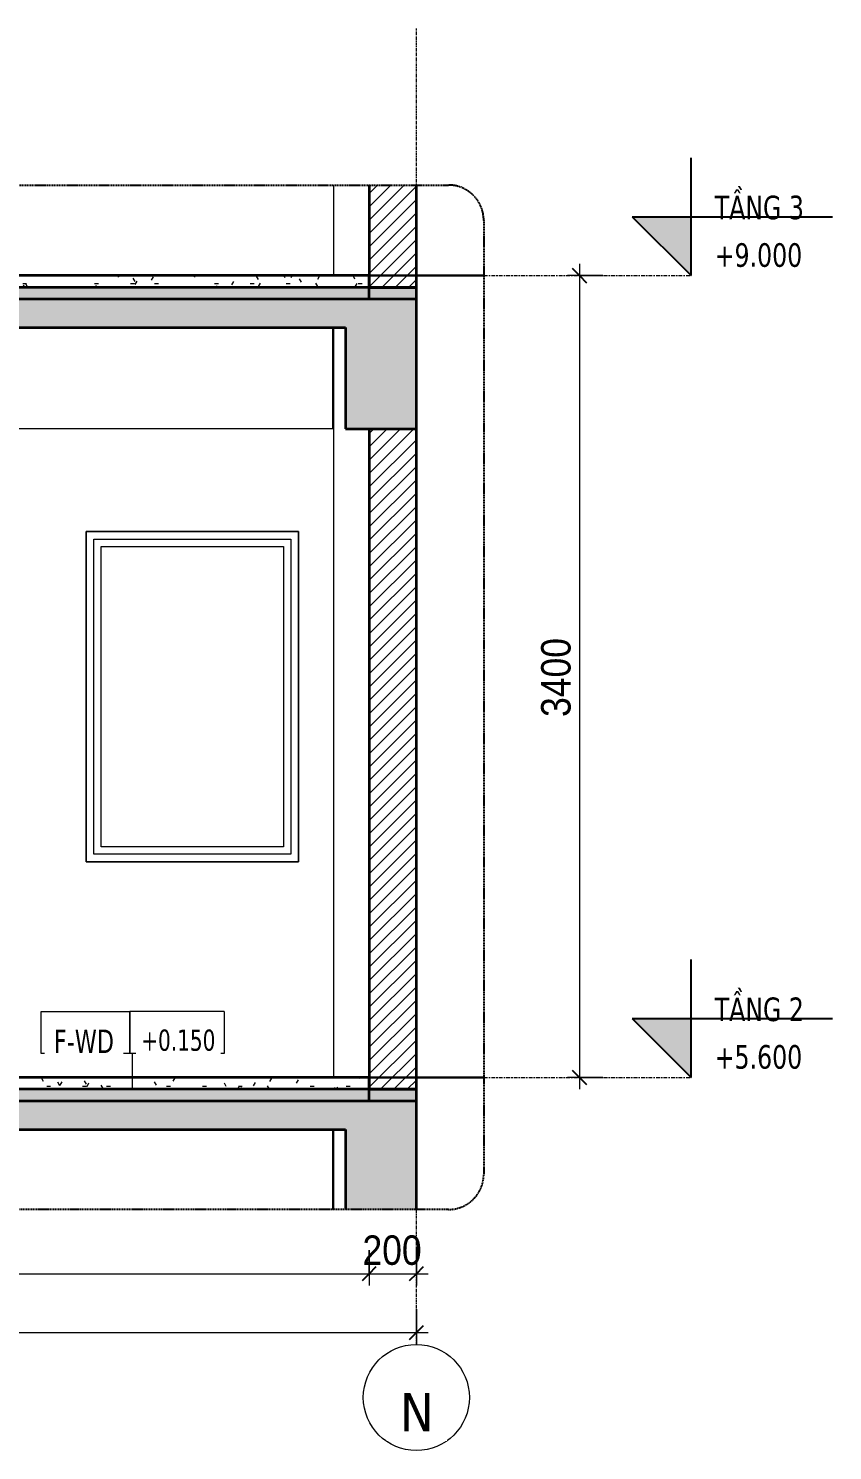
# Model space of a CAD drawing. Header units: millimetres. Extents: x 31499 to 223976, y 3719 to 80291.
# Drawn here: x 92643 to 96053, y 4018 to 10048 of the extents above; entities that cross this region are included whole.
import ezdxf

# ---------------------------------------------------------------- set-up
doc = ezdxf.new("R2010")
doc.units = ezdxf.units.MM
for name, pattern in [('Centre', [31.75, 6.35, -4.7625, 15.875, -4.7625]), ('Grid Line', [22.225, 12.7, -3.175, 3.175, -3.175]), ('Hidden', [7.14375, 4.7625, -2.38125]), ('IMPORT-CENTER _2_', [40.64, 25.4, -5.08, 5.08, -5.08])]:
    doc.linetypes.add(name, pattern=pattern)
for name, color, linetype, lineweight in [('0-5', 170, 'Continuous', 5), ('A-ANNO-DIMS', 211, 'Continuous', 9), ('A-ANNO-DIMS-50', 211, 'Continuous', 9), ('A-DETL-GENF', 92, 'Continuous', 18), ('A-DETL-GENF-4', 92, 'Hidden', 25), ('A-DETL-GENF-5', 9, 'Continuous', 18), ('A-DETL-MEDM', 33, 'Continuous', 35), ('A-FLOR-3', 7, 'Continuous', 18), ('A-FLOR-FNSH-1', 250, 'Continuous', 35), ('A-FLOR-IDEN', 11, 'Continuous', 9), ('A-FLOR-LEVL', 51, 'Continuous', 9), ('A-FLOR-LEVL-1', 51, 'Continuous', 25), ('A-FLOR-LEVL-2', 51, 'Centre', 9), ('A-FLOR-PATT-1', 253, 'Continuous', 18), ('A-FLOR-PATT-4', 67, 'Continuous', 18), ('A-GLAZ', 151, 'Continuous', 18), ('A-GLAZ-4', 7, 'Continuous', 18), ('A-WALL-5', 250, 'Continuous', 35), ('A-WALL-6', 7, 'Continuous', 18), ('A-WALL-PATT-2', 111, 'Continuous', 18), ('G-IMPT', 8, 'Continuous', 18), ('G-IMPT-3', 8, 'IMPORT-CENTER _2_', 18), ('M-EQPM', 50, 'Continuous', 18), ('M-EQPM-1', 50, 'Continuous', 25), ('S-BEAM-2', 7, 'Continuous', 18), ('S-COLS-10', 7, 'Continuous', 18), ('S-GRID-1', 1, 'Grid Line', 9), ('S-GRID-IDEN', 1, 'Continuous', 9)]:
    doc.layers.add(name, color=color, linetype=linetype, lineweight=lineweight)
doc.styles.add('Tahoma', font='tahoma.ttf', dxfattribs={"width": 0.8, "height": 100})
doc.styles.add('Tahoma_1', font='tahoma.ttf', dxfattribs={"width": 0.8, "height": 90})
doc.styles.add('Tahoma_B', font='tahomabd.ttf', dxfattribs={"height": 162.5})
doc.styles.add('Tahoma_B_1', font='tahomabd.ttf', dxfattribs={"width": 0.85, "height": 100})
doc.styles.add('UTM Avo', font='', dxfattribs={"width": 0.9, "height": 125})
doc.styles.get('UTM Avo').set_extended_font_data('UTM Avo')
doc.dimstyles.new('1_Dim_chi_tiet_2_5', dxfattribs={"dimscale": 304.8, "dimtxt": 124.912619, "dimasz": 0.19685, "dimexe": 0.164042, "dimexo": 0.0625, "dimgap": 0.016404, "dimtad": 1, "dimdec": 0, "dimrnd": 5, "dimzin": 0, "dimdsep": 46, "dimtxsty": 'UTM Avo', "dimblk1": 'OBLIQUE', "dimblk2": 'OBLIQUE', "dimsah": 1, "dimcen": 0.09, "dimdle": 0.164042, "dimazin": 0, "dimtfac": 1, "dimtdec": 4, "dimtix": 1, "dimtmove": 0, "dimatfit": 3, "dimfxl": 0.328084, "dimfxlon": 1, "dimtvp": 1, "dimtolj": 1, "dimtzin": 0, "dimarcsym": 2})
pattern_1 = [(50, (71891.92, 15875), (364.368, -31.878), [38.1, -419.1]), (355, (71891.9, 15875), (-70.486, 382.113), [30.48, -335.28]), (100.451, (71922.28, 15872.34), (293.885, 350.233), [32.38, -356.18]), (46.184, (71891.9, 15976.6), (542.158, -84.086), [57.15, -628.65]), (96.636, (71937.1, 15969.6), (474.805, 494.855), [48.57, -534.27]), (351.184, (71891.9, 15976.6), (474.81, 494.85), [45.72, -502.92]), (21, (71942.72, 15951.2), (303.2285, -204.5305), [38.1, -419.1]), (326, (71942.7, 15951.2), (123.604, 368.376), [30.48, -335.28]), (71.451, (71968, 15934.16), (426.834, 163.843), [32.38, -356.18]), (37.5, (71891.92, 15875), (6.1766, 169.1102), [3.353, -327.863, 3.353, -337.007, -336.55]), (37.5, (71891.92, 15875), (6.1766, 169.1102), [-671.576, 3.353, -333.197]), (7.5, (71891.92, 15875), (133.639, 200.3615), [3.353, -190.703, 3.353, -320.243, -128.27]), (7.5, (71891.92, 15875), (133.639, 200.3615), [-517.652, 3.353, -124.917]), (327.5, (71778.63, 15875), (271.1818, -11.4584), [3.353, -123.647, 3.353, -392.887, -525.78]), (327.5, (71778.63, 15875), (271.1818, -11.4584), [-523.24, 3.353, -522.427]), (317.5, (71727.83, 15875), (296.2585, 50.853), [3.353, -161.747, 3.353, -259.791, -373.38]), (317.5, (71727.83, 15875), (296.2585, 50.853), [-428.244, 3.353, -370.027]), (45, (71891.92, 15875), (-125.7236, 125.7236), []), (45, (71891.92, 16065.5), (-125.7236, 125.7236), [])]
pattern_2 = [(0, (71891.916, 15875), (203.2, 50.8), [16.764, -135.636, 16.764, -135.636, -812.8]), (0, (71891.916, 15875), (203.2, 50.8), [-304.8, 16.764, -288.036, 16.764, -135.636, -355.6]), (0, (71891.916, 15875), (203.2, 50.8), [-762, 16.764, -84.836, 16.764, -237.236]), (120, (71968.116, 15900.4), (-145.5941, 150.57636), [16.764, -135.636, 16.764, -135.636, -812.8]), (120, (71968.116, 15900.4), (-145.5941, 150.57636), [-304.8, 16.764, -288.036, 16.764, -135.636, -355.6]), (120, (71968.116, 15900.4), (-145.5941, 150.57636), [-762, 16.764, -84.836, 16.764, -237.236]), (240, (71993.516, 16002), (-57.6059, -201.37636), [16.764, -135.636, 16.764, -135.636, -812.8]), (240, (71993.516, 16002), (-57.6059, -201.37636), [-304.8, 16.764, -288.036, 16.764, -135.636, -355.6]), (240, (71993.516, 16002), (-57.6059, -201.37636), [-762, 16.764, -84.836, 16.764, -237.236])]
pattern_3 = [(45, (87942.705, 15875), (-28.28427, 28.28427), [])]

# ---------------------------------------------------------------- blocks, each defined once
blk = doc.blocks.new('NCV_TKTC_KET CAU_rvt-5-TKCS_CĂN HỘ LOẠI 2A - MẶT CẮT 4')
at = {"layer": 'A-FLOR-PATT-1'}
h = blk.add_hatch(dxfattribs=at)
h.set_pattern_fill('FP_19', color=256, style=0, pattern_type=2)
h.set_pattern_definition(pattern_1)
h.paths.add_polyline_path([(69596.3, 8780), (69736.9, 8780), (69736.9, 8785), (69176.9, 8785), (69176.9, 8780)])
h.paths.add_polyline_path([(78236.9, 8900), (78236.9, 8950), (75336.9, 8950), (75336.9, 8900), (78210.7, 8900)])
h = blk.add_hatch(dxfattribs=at)
h.set_pattern_fill('FP_19', color=256, style=0, pattern_type=2)
h.set_pattern_definition(pattern_1)
h.paths.add_polyline_path([(69596.3, 8780), (69736.9, 8780), (69736.9, 8785), (69176.9, 8785), (69176.9, 8780)])
h.paths.add_polyline_path([(78236.9, 8900), (78236.9, 8950), (75336.9, 8950), (75336.9, 8900), (78210.7, 8900)])
h = blk.add_hatch(dxfattribs=at)
h.set_pattern_fill('FP_19', color=256, style=0, pattern_type=2)
h.set_pattern_definition(pattern_1)
h.paths.add_polyline_path([(69736.9, 5380), (69736.9, 5385), (69176.9, 5385), (69176.9, 5380), (69635.8, 5380)])
h.paths.add_polyline_path([(77886.9, 5500), (78236.9, 5500), (78236.9, 5550), (75336.9, 5550), (75336.9, 5500), (77384, 5500)])
h = blk.add_hatch(dxfattribs=at)
h.set_pattern_fill('FP_19', color=256, style=0, pattern_type=2)
h.set_pattern_definition(pattern_1)
h.paths.add_polyline_path([(69736.9, 5380), (69736.9, 5385), (69176.9, 5385), (69176.9, 5380), (69635.8, 5380)])
h.paths.add_polyline_path([(77886.9, 5500), (78236.9, 5500), (78236.9, 5550), (75336.9, 5550), (75336.9, 5500), (77384, 5500)])
at = {"layer": 'A-FLOR-3'}
for p, q in [((77886.9, 8730), (77883.3, 8730)), ((77886.9, 5330), (77883.3, 5330))]:
    blk.add_line(p, q, dxfattribs=at)
at = {"layer": 'A-FLOR-FNSH-1'}
for p, q in [((78236.9, 8950), (75336.9, 8950)), ((78236.9, 8900), (78236.9, 8950)), ((78236.9, 5550), (75336.9, 5550)), ((78236.9, 5500), (78236.9, 5550))]:
    blk.add_line(p, q, dxfattribs=at)
at = {"layer": 'S-BEAM-2'}
for p, q in [((77883.3, 8350), (77883.3, 8780)), ((77883.3, 8350), (76538.1, 8350)), ((77883.3, 5040), (77883.3, 5380))]:
    blk.add_line(p, q, dxfattribs=at)
at = {"layer": 'S-COLS-10'}
for p, q in [((77886.9, 9000), (77886.9, 9384.3)), ((77886.9, 5600), (77886.9, 8780)), ((77886.9, 5040), (77886.9, 5380))]:
    blk.add_line(p, q, dxfattribs=at)
blk = doc.blocks.new('M_Fixed - 900 x 1400-V73-TKCS_CĂN HỘ LOẠI 2A - MẶT CẮT 4')
at = {"layer": 'A-GLAZ-4'}
for p, q in [((76836.9, 7915), (76836.9, 6515)), ((77736.9, 7915), (76836.9, 7915)), ((77736.9, 6515), (77736.9, 7915)), ((76868.9, 7883), (77704.9, 7883)), ((76868.9, 6547), (76868.9, 7883)), ((76899.9, 7852), (77673.9, 7852)), ((76899.9, 6578), (76899.9, 7852)), ((77673.9, 7852), (77673.9, 6578)), ((77704.9, 7883), (77704.9, 6547)), ((77673.9, 6578), (76899.9, 6578)), ((76836.9, 6515), (77736.9, 6515)), ((77704.9, 6547), (76868.9, 6547))]:
    blk.add_line(p, q, dxfattribs=at)
blk = doc.blocks.new('NCV_TKTC_TANG 2_rvt-4-TKCS_CĂN HỘ LOẠI 2A - MẶT CẮT 4')
at = {"layer": 'A-FLOR-PATT-4'}
h = blk.add_hatch(dxfattribs=at)
h.set_pattern_fill('FP_20', color=256, style=0, pattern_type=2)
h.set_pattern_definition(pattern_2)
h.paths.add_polyline_path([(76012.5, 5550), (78036.9, 5550), (78036.9, 5600), (75336.9, 5600), (75336.9, 5550), (75436.9, 5550)])
at = {"layer": 'A-FLOR-FNSH-1'}
for p, q in [((78036.9, 5600), (75336.9, 5600)), ((78036.9, 5500), (78036.9, 5600))]:
    blk.add_line(p, q, dxfattribs=at)
at = {"layer": 'A-WALL-6'}
for p, q in [((76836.9, 6515), (76836.9, 7915)), ((76836.9, 7915), (77736.9, 7915)), ((77736.9, 7915), (77736.9, 6515)), ((77736.9, 6515), (76836.9, 6515))]:
    blk.add_line(p, q, dxfattribs=at)
at = {"layer": 'A-GLAZ'}
blk.add_blockref('M_Fixed - 900 x 1400-V73-TKCS_CĂN HỘ LOẠI 2A - MẶT CẮT 4', (0, 0), dxfattribs=at)
blk = doc.blocks.new('NCV_TKTC_TANG 3 - 4_rvt-5-TKCS_CĂN HỘ LOẠI 2A - MẶT CẮT 4')
at = {"layer": 'A-FLOR-PATT-4'}
h = blk.add_hatch(dxfattribs=at)
h.set_pattern_fill('FP_20', color=256, style=0, pattern_type=2)
h.set_pattern_definition(pattern_2)
h.paths.add_polyline_path([(75336.9, 8950), (78036.9, 8950), (78036.9, 9000), (75336.9, 9000)])
at = {"layer": 'A-FLOR-FNSH-1'}
for p, q in [((78036.9, 9000), (75336.9, 9000)), ((78036.9, 8900), (78036.9, 9000))]:
    blk.add_line(p, q, dxfattribs=at)
blk = doc.blocks.new('TKTC_XREF_251221_MB TANG 2-7 - TKTC_XREF_260130_MB TANG 2-5_dwg_THU NUOC - THU NUOC-444531-TKCS_MB TẦNG 1-4746810-TKCS_CĂN HỘ LOẠI 2A - MẶT CẮT 4')
at = {"layer": 'G-IMPT'}
for p, q in [((77782.9, 5600), (77932.9, 5600)), ((77932.9, 5600), (77782.9, 5600)), ((77807.9, 5600), (77907.9, 5600)), ((77907.9, 5600), (77807.9, 5600)), ((77823.9, 5600), (77817.9, 5600)), ((77817.9, 5600), (77823.9, 5600)), ((77830.3, 5600), (77836.3, 5600)), ((77836.3, 5600), (77830.3, 5600)), ((77842.7, 5600), (77848.7, 5600)), ((77848.7, 5600), (77842.7, 5600)), ((77861.2, 5600), (77855.2, 5600)), ((77855.2, 5600), (77861.2, 5600)), ((77861.2, 5600), (77855.2, 5600)), ((77855.2, 5600), (77861.2, 5600)), ((77857.9, 5600), (77857.9, 5600)), ((77857.9, 5600), (77857.9, 5600)), ((77857.9, 5600), (77857.9, 5600)), ((77857.9, 5600), (77857.9, 5600)), ((77873.2, 5600), (77867.2, 5600)), ((77867.2, 5600), (77873.2, 5600)), ((77885.6, 5600), (77879.6, 5600)), ((77879.6, 5600), (77885.6, 5600)), ((77892, 5600), (77898, 5600)), ((77898, 5600), (77892, 5600))]:
    blk.add_line(p, q, dxfattribs=at)
blk = doc.blocks.new('TKTC_XREF_251221_MB TANG 2-7 - TKTC_XREF_260130_MB TANG 2-5_dwg_$cc-V78-TKCS_CĂN HỘ LOẠI 2A - MẶT CẮT 4')
at = {"layer": 'G-IMPT-3'}
for p, q in [((69683.5, 5600), (69804.6, 5600)), ((69744.5, 5600), (69743.7, 5600))]:
    blk.add_line(p, q, dxfattribs=at)
at = {"layer": 'M-EQPM'}
for p, q in [((69744.4, 5600), (69743.8, 5600)), ((69743.8, 5600), (69744.1, 5600)), ((69744.1, 5600), (69744.4, 5600)), ((69789.1, 5600), (69789.1, 5600))]:
    blk.add_line(p, q, dxfattribs=at)
blk = doc.blocks.new('TKTC_XREF_251221_MB TANG 2-7 - TKTC_XREF_260130_MB TANG 2-5_dwg_CUM U_DN100-V79-TKCS_CĂN HỘ LOẠI 2A - MẶT CẮT 4')
at = {"layer": 'G-IMPT'}
for p, q in [((69745.6, 5600), (69692.5, 5600)), ((69692.5, 5600), (69745.6, 5600)), ((69745.6, 5600), (69698.7, 5600)), ((69698.7, 5600), (69745.6, 5600)), ((69745.6, 5600), (69745.6, 5600)), ((69796.9, 5600), (69745.6, 5600)), ((69796.9, 5600), (69745.6, 5600)), ((69796.9, 5600), (69745.6, 5600)), ((69796.9, 5600), (69745.6, 5600)), ((69798.5, 5600), (69796.9, 5600)), ((69796.9, 5600), (69798.5, 5600)), ((69798.5, 5600), (69796.9, 5600)), ((69796.9, 5600), (69798.5, 5600)), ((69802.2, 5600), (69798.5, 5600)), ((69798.5, 5600), (69802.2, 5600)), ((69798.5, 5600), (69802.2, 5600)), ((69798.5, 5600), (69802.2, 5600)), ((69802.2, 5600), (69798.5, 5600)), ((69798.5, 5600), (69802.2, 5600)), ((69798.5, 5600), (69802.2, 5600)), ((69798.5, 5600), (69802.2, 5600)), ((69802.2, 5600), (69802.2, 5600)), ((69802.2, 5600), (69802.2, 5600)), ((69803, 5600), (69807.3, 5600)), ((69807.3, 5600), (69803, 5600)), ((69803, 5600), (69807.3, 5600)), ((69807.3, 5600), (69803, 5600)), ((69808.1, 5600), (69807.3, 5600)), ((69807.3, 5600), (69808.1, 5600)), ((69808.1, 5600), (69807.3, 5600)), ((69807.3, 5600), (69808.1, 5600))]:
    blk.add_line(p, q, dxfattribs=at)
blk = doc.blocks.new('TKTC_XREF_251221_MB TANG 2-7 - TKTC_XREF_251221_MB TANG 2-7-2039446-TKCS_CĂN HỘ LOẠI 2A - MẶT CẮT 4')
at = {"layer": 'M-EQPM'}
for p, q in [((77846.9, 5600), (77735, 5600)), ((77735, 5600), (77846.9, 5600)), ((77846.9, 5600), (77736.9, 5600)), ((77736.9, 5600), (77846.9, 5600)), ((77886.9, 5600), (77846.9, 5600)), ((77846.9, 5600), (77886.9, 5600)), ((77886.9, 5600), (77846.9, 5600)), ((77846.9, 5600), (77886.9, 5600)), ((77996.9, 5600), (77887, 5600)), ((77887, 5600), (77996.9, 5600)), ((78036.9, 5600), (77996.9, 5600)), ((77996.9, 5600), (78036.9, 5600))]:
    blk.add_line(p, q, dxfattribs=at)
at = {"layer": 'M-EQPM-1'}
for p, q in [((69176.9, 5600), (78236.9, 5600)), ((69763.6, 5600), (78238.6, 5600)), ((78236.9, 5600), (69765.2, 5600)), ((78522.7, 5600), (78236.9, 5600)), ((78236.9, 5600), (78522.7, 5600)), ((78522.7, 5600), (78236.9, 5600)), ((78236.9, 5600), (78522.7, 5600)), ((78238.6, 5600), (78236.9, 5600)), ((78522.7, 5600), (78238.6, 5600)), ((78238.6, 5600), (78522.7, 5600)), ((78522.7, 5600), (78238.6, 5600)), ((78238.6, 5600), (78522.7, 5600))]:
    blk.add_line(p, q, dxfattribs=at)
for name, p in [('TKTC_XREF_251221_MB TANG 2-7 - TKTC_XREF_260130_MB TANG 2-5_dwg_$cc-V78-TKCS_CĂN HỘ LOẠI 2A - MẶT CẮT 4', (8050, 0)), ('TKTC_XREF_251221_MB TANG 2-7 - TKTC_XREF_260130_MB TANG 2-5_dwg_$cc-V78-TKCS_CĂN HỘ LOẠI 2A - MẶT CẮT 4', (8050, 0)), ('TKTC_XREF_251221_MB TANG 2-7 - TKTC_XREF_260130_MB TANG 2-5_dwg_CUM U_DN100-V79-TKCS_CĂN HỘ LOẠI 2A - MẶT CẮT 4', (8050, 0)), ('TKTC_XREF_251221_MB TANG 2-7 - TKTC_XREF_260130_MB TANG 2-5_dwg_CUM U_DN100-V79-TKCS_CĂN HỘ LOẠI 2A - MẶT CẮT 4', (8050, 0)), ('TKTC_XREF_251221_MB TANG 2-7 - TKTC_XREF_260130_MB TANG 2-5_dwg_THU NUOC - THU NUOC-444531-TKCS_MB TẦNG 1-4746810-TKCS_CĂN HỘ LOẠI 2A - MẶT CẮT 4', (0, 0)), ('TKTC_XREF_251221_MB TANG 2-7 - TKTC_XREF_260130_MB TANG 2-5_dwg_THU NUOC - THU NUOC-444531-TKCS_MB TẦNG 1-4746810-TKCS_CĂN HỘ LOẠI 2A - MẶT CẮT 4', (0.5, 0)), ('TKTC_XREF_251221_MB TANG 2-7 - TKTC_XREF_260130_MB TANG 2-5_dwg_THU NUOC - THU NUOC-444531-TKCS_MB TẦNG 1-4746810-TKCS_CĂN HỘ LOẠI 2A - MẶT CẮT 4', (2.7, 0)), ('TKTC_XREF_251221_MB TANG 2-7 - TKTC_XREF_260130_MB TANG 2-5_dwg_$cc-V78-TKCS_CĂN HỘ LOẠI 2A - MẶT CẮT 4', (8200.1, 0)), ('TKTC_XREF_251221_MB TANG 2-7 - TKTC_XREF_260130_MB TANG 2-5_dwg_CUM U_DN100-V79-TKCS_CĂN HỘ LOẠI 2A - MẶT CẮT 4', (8200, 0))]:
    blk.add_blockref(name, p)
blk = doc.blocks.new('TKTC_XREF_251221_MB TANG 2-7 - TKTC_XREF_251221_MB TANG 2-7-V83-TKCS_CĂN HỘ LOẠI 2A - MẶT CẮT 4')
at = {"layer": 'M-EQPM'}
for p, q in [((77846.9, 9000), (77735, 9000)), ((77735, 9000), (77846.9, 9000)), ((77846.9, 9000), (77736.9, 9000)), ((77736.9, 9000), (77846.9, 9000)), ((77886.9, 9000), (77846.9, 9000)), ((77846.9, 9000), (77886.9, 9000)), ((77886.9, 9000), (77846.9, 9000)), ((77846.9, 9000), (77886.9, 9000)), ((77996.9, 9000), (77887, 9000)), ((77887, 9000), (77996.9, 9000)), ((78036.9, 9000), (77996.9, 9000)), ((77996.9, 9000), (78036.9, 9000))]:
    blk.add_line(p, q, dxfattribs=at)
at = {"layer": 'M-EQPM-1'}
for p, q in [((69176.9, 9000), (78236.9, 9000)), ((69763.6, 9000), (78238.6, 9000)), ((78236.9, 9000), (69765.2, 9000)), ((78522.7, 9000), (78236.9, 9000)), ((78236.9, 9000), (78522.7, 9000)), ((78522.7, 9000), (78236.9, 9000)), ((78236.9, 9000), (78522.7, 9000)), ((78238.6, 9000), (78236.9, 9000)), ((78522.7, 9000), (78238.6, 9000)), ((78238.6, 9000), (78522.7, 9000)), ((78522.7, 9000), (78238.6, 9000)), ((78238.6, 9000), (78522.7, 9000))]:
    blk.add_line(p, q, dxfattribs=at)
for name, p in [('TKTC_XREF_251221_MB TANG 2-7 - TKTC_XREF_260130_MB TANG 2-5_dwg_$cc-V78-TKCS_CĂN HỘ LOẠI 2A - MẶT CẮT 4', (8050, 3400)), ('TKTC_XREF_251221_MB TANG 2-7 - TKTC_XREF_260130_MB TANG 2-5_dwg_$cc-V78-TKCS_CĂN HỘ LOẠI 2A - MẶT CẮT 4', (8050, 3400)), ('TKTC_XREF_251221_MB TANG 2-7 - TKTC_XREF_260130_MB TANG 2-5_dwg_CUM U_DN100-V79-TKCS_CĂN HỘ LOẠI 2A - MẶT CẮT 4', (8050, 3400)), ('TKTC_XREF_251221_MB TANG 2-7 - TKTC_XREF_260130_MB TANG 2-5_dwg_CUM U_DN100-V79-TKCS_CĂN HỘ LOẠI 2A - MẶT CẮT 4', (8050, 3400)), ('TKTC_XREF_251221_MB TANG 2-7 - TKTC_XREF_260130_MB TANG 2-5_dwg_THU NUOC - THU NUOC-444531-TKCS_MB TẦNG 1-4746810-TKCS_CĂN HỘ LOẠI 2A - MẶT CẮT 4', (0, 3400)), ('TKTC_XREF_251221_MB TANG 2-7 - TKTC_XREF_260130_MB TANG 2-5_dwg_THU NUOC - THU NUOC-444531-TKCS_MB TẦNG 1-4746810-TKCS_CĂN HỘ LOẠI 2A - MẶT CẮT 4', (0.5, 3400)), ('TKTC_XREF_251221_MB TANG 2-7 - TKTC_XREF_260130_MB TANG 2-5_dwg_THU NUOC - THU NUOC-444531-TKCS_MB TẦNG 1-4746810-TKCS_CĂN HỘ LOẠI 2A - MẶT CẮT 4', (2.7, 3400)), ('TKTC_XREF_251221_MB TANG 2-7 - TKTC_XREF_260130_MB TANG 2-5_dwg_$cc-V78-TKCS_CĂN HỘ LOẠI 2A - MẶT CẮT 4', (8200.1, 3400)), ('TKTC_XREF_251221_MB TANG 2-7 - TKTC_XREF_260130_MB TANG 2-5_dwg_CUM U_DN100-V79-TKCS_CĂN HỘ LOẠI 2A - MẶT CẮT 4', (8200, 3400))]:
    blk.add_blockref(name, p)
blk = doc.blocks.new('BORDER VIEW - BORDER VIEW-3699674-TKCS_CĂN HỘ LOẠI 2A - MẶT CẮT 4')
at = {"layer": 'A-DETL-GENF-4'}
for p, q in [((69326.9, 9384.3), (78372.7, 9384.3)), ((78522.7, 9234.3), (78522.7, 5190)), ((78372.7, 5040), (69326.9, 5040))]:
    blk.add_line(p, q, dxfattribs=at)
for centre, start, end in [((78372.7, 9234.3), 0, 90), ((78372.7, 5190), 270, 0)]:
    blk.add_arc(centre, 150, start, end, dxfattribs=at)
blk = doc.blocks.new('Level - CAO ĐỘ LEVEL-350587-TKCS_CĂN HỘ LOẠI 2A - MẶT CẮT 4')
at = {"layer": 'A-FLOR-LEVL'}
blk.add_hatch(color=256, dxfattribs=at).paths.add_polyline_path([(79401.9, 5850), (79401.9, 5600), (79151.9, 5850)])
at = {"layer": 'A-FLOR-LEVL-1'}
for p, q in [((79401.9, 5600), (79401.9, 6100)), ((79151.9, 5850), (79401.9, 5600)), ((79151.9, 5850), (80001.9, 5850))]:
    blk.add_line(p, q, dxfattribs=at)
blk = doc.blocks.new('Grid - M_Grid Head - Circle-353313-TKCS_CĂN HỘ LOẠI 2A - MẶT CẮT 4')
at = {"layer": 'S-GRID-IDEN'}
blk.add_circle((69936.9, 4243.1), 225, dxfattribs=at)
blk = doc.blocks.new('DIMBLOCK98-TKCS_CĂN HỘ LOẠI 2A - MẶT CẮT 4')
at = {"layer": 'A-ANNO-DIMS-50'}
for p, q in [((86087.7, 4868), (86087.7, 4718)), ((86087.7, 4768), (86087.7, 4868)), ((94087.7, 4868), (94087.7, 4718)), ((94087.7, 4768), (94087.7, 4868)), ((86087.7, 4768), (94087.7, 4768))]:
    blk.add_line(p, q, dxfattribs=at)
at = {"layer": 'A-ANNO-DIMS-50', "lineweight": 25}
for p, q in [((86087.7, 4768), (86057.7, 4738)), ((86087.7, 4768), (86117.7, 4798)), ((94087.7, 4768), (94057.7, 4738)), ((94087.7, 4768), (94117.7, 4798))]:
    blk.add_line(p, q, dxfattribs=at)
at = {"layer": 'A-ANNO-DIMS-50', "color": 0, "insert": (89916.5, 4930.4), "char_height": 125, "width": 410.824, "attachment_point": 1, "line_spacing_factor": 1.110334, "style": 'UTM Avo'}
blk.add_mtext('8000', dxfattribs=at)
blk = doc.blocks.new('_Oblique')
at = {"color": 0, "linetype": 'ByBlock', "lineweight": -2}
blk.add_line((-0.5, -0.5), (0.5, 0.5), dxfattribs=at)
blk = doc.blocks.new('DIMBLOCK99-TKCS_CĂN HỘ LOẠI 2A - MẶT CẮT 4')
at = {"layer": 'A-ANNO-DIMS-50'}
for p, q in [((94087.7, 4868), (94087.7, 4718)), ((94087.7, 4768), (94087.7, 4868)), ((94287.7, 4868), (94287.7, 4718)), ((94287.7, 4768), (94287.7, 4868)), ((94087.7, 4768), (94337.7, 4768))]:
    blk.add_line(p, q, dxfattribs=at)
at = {"layer": 'A-ANNO-DIMS-50', "lineweight": 25}
for p, q in [((94087.7, 4768), (94057.7, 4738)), ((94087.7, 4768), (94117.7, 4798)), ((94287.7, 4768), (94257.7, 4738)), ((94287.7, 4768), (94317.7, 4798))]:
    blk.add_line(p, q, dxfattribs=at)
at = {"layer": 'A-ANNO-DIMS-50', "color": 0, "insert": (94059.3, 4930.4), "char_height": 125, "width": 308.118, "attachment_point": 1, "line_spacing_factor": 1.110334, "style": 'UTM Avo'}
blk.add_mtext('200', dxfattribs=at)
blk = doc.blocks.new('DIMBLOCK100-TKCS_CĂN HỘ LOẠI 2A - MẶT CẮT 4')
at = {"layer": 'A-ANNO-DIMS-50'}
for p, q in [((85887.7, 4618), (85887.7, 4468)), ((85887.7, 4518), (85887.7, 4618)), ((94287.7, 4618), (94287.7, 4468)), ((94287.7, 4518), (94287.7, 4618)), ((85837.7, 4518), (94337.7, 4518))]:
    blk.add_line(p, q, dxfattribs=at)
at = {"layer": 'A-ANNO-DIMS-50', "lineweight": 25}
for p, q in [((85887.7, 4518), (85917.7, 4548)), ((94287.7, 4518), (94317.7, 4548)), ((85887.7, 4518), (85857.7, 4488)), ((94287.7, 4518), (94257.7, 4488))]:
    blk.add_line(p, q, dxfattribs=at)
at = {"layer": 'A-ANNO-DIMS-50', "color": 0, "insert": (89916.5, 4680.4), "char_height": 125, "width": 410.824, "attachment_point": 1, "line_spacing_factor": 1.110334, "style": 'UTM Avo'}
blk.add_mtext('8400', dxfattribs=at)
blk = doc.blocks.new('DIMBLOCK101-TKCS_CĂN HỘ LOẠI 2A - MẶT CẮT 4')
at = {"layer": 'A-ANNO-DIMS-50'}
for p, q in [((94979.2, 9050), (94979.2, 5550)), ((95079.2, 9000), (94929.2, 9000)), ((94979.2, 9000), (95079.2, 9000)), ((95079.2, 5600), (94929.2, 5600)), ((94979.2, 5600), (95079.2, 5600))]:
    blk.add_line(p, q, dxfattribs=at)
at = {"layer": 'A-ANNO-DIMS-50', "lineweight": 25}
for p, q in [((94979.2, 9000), (94949.2, 9030)), ((94979.2, 9000), (95009.2, 8970)), ((94979.2, 5600), (94949.2, 5630)), ((94979.2, 5600), (95009.2, 5570))]:
    blk.add_line(p, q, dxfattribs=at)
at = {"layer": 'A-ANNO-DIMS-50', "color": 0, "insert": (94816.8, 7128.8), "char_height": 125, "width": 410.824, "attachment_point": 1, "rotation": 90, "line_spacing_factor": 1.110334, "style": 'UTM Avo'}
blk.add_mtext('3400', dxfattribs=at)
blk = doc.blocks.new('TAG SAN - TTG - TAG FFL-4075299-TKCS_CĂN HỘ LOẠI 2A - MẶT CẮT 4')
at = {"layer": 'A-FLOR-IDEN'}
for p, q in [((76645.8, 5701.7), (76645.8, 5880.4)), ((76645.8, 5880.4), (77021.8, 5880.4)), ((77021.8, 5880.4), (77021.8, 5701.7)), ((77421.8, 5880.4), (77021.8, 5880.4)), ((77021.8, 5701.7), (77021.8, 5880.4)), ((77421.8, 5880.4), (77421.8, 5701.7)), ((77021.8, 5701.7), (76645.8, 5701.7)), ((77421.8, 5701.7), (77021.8, 5701.7))]:
    blk.add_line(p, q, dxfattribs=at)

msp = doc.modelspace()

# ---------------------------------------------------------------- hatches: boundary and pattern name
at = {"layer": 'A-DETL-GENF-5'}
h = msp.add_hatch(dxfattribs=at)
h.set_pattern_fill('FP_19', color=256, style=0, pattern_type=2)
h.set_pattern_definition([(50, (87942.7, 15875), (364.368, -31.878), [38.1, -419.1]), (355, (87942.7, 15875), (-70.486, 382.113), [30.48, -335.28]), (100.451, (87973.07, 15872.34), (293.885, 350.233), [32.38, -356.18]), (46.184, (87942.7, 15976.6), (542.158, -84.086), [57.15, -628.65]), (96.636, (87987.9, 15969.6), (474.805, 494.855), [48.57, -534.27]), (351.184, (87942.7, 15976.6), (474.81, 494.85), [45.72, -502.92]), (21, (87993.5, 15951.2), (303.2285, -204.5305), [38.1, -419.1]), (326, (87993.5, 15951.2), (123.604, 368.376), [30.48, -335.28]), (71.451, (88018.77, 15934.16), (426.834, 163.843), [32.38, -356.18]), (37.5, (87942.7, 15875), (6.1766, 169.1102), [3.353, -327.863, 3.353, -337.007, -336.55]), (37.5, (87942.7, 15875), (6.1766, 169.1102), [-671.576, 3.353, -333.197]), (7.5, (87942.7, 15875), (133.639, 200.3615), [3.353, -190.703, 3.353, -320.243, -128.27]), (7.5, (87942.7, 15875), (133.639, 200.3615), [-517.652, 3.353, -124.917]), (327.5, (87829.42, 15875), (271.1818, -11.4584), [3.353, -123.647, 3.353, -392.887, -525.78]), (327.5, (87829.42, 15875), (271.1818, -11.4584), [-523.24, 3.353, -522.427]), (317.5, (87778.62, 15875), (296.2585, 50.853), [3.353, -161.747, 3.353, -259.791, -373.38]), (317.5, (87778.62, 15875), (296.2585, 50.853), [-428.244, 3.353, -370.027]), (45, (87942.7, 15875), (-125.7236, 125.7236), []), (45, (87942.7, 16065.5), (-125.7236, 125.7236), [])])
h.paths.add_polyline_path([(94266.4, 5040), (94287.7, 5040), (94287.7, 5500), (89287.7, 5500), (89287.7, 5550), (85227.7, 5550), (85227.7, 5385), (85787.7, 5385), (85787.7, 5100), (86187.7, 5100), (86187.7, 5380), (89087.7, 5380), (89087.7, 5040), (89387.7, 5040), (89387.7, 5330), (91387.7, 5330), (91387.7, 5380), (93987.7, 5380), (93987.7, 5040), (94224.9, 5040)])
h.paths.add_polyline_path([(91297.7, 7810), (91377.7, 7810), (91377.7, 7920), (91297.7, 7920)])
h.paths.add_polyline_path([(94087.7, 8350), (94287.7, 8350), (94287.7, 8900), (89287.7, 8900), (89287.7, 8950), (85227.7, 8950), (85227.7, 8785), (85787.7, 8785), (85787.7, 8500), (86187.7, 8500), (86187.7, 8780), (89087.7, 8780), (89087.7, 8350), (89387.7, 8350), (89387.7, 8730), (91387.7, 8730), (91387.7, 8780), (93987.7, 8780), (93987.7, 8350)])
at = {"layer": 'A-WALL-PATT-2'}
h = msp.add_hatch(dxfattribs=at)
h.set_pattern_fill('FP_18', color=256, style=0, pattern_type=2)
h.set_pattern_definition(pattern_3)
h.paths.add_polyline_path([(94259.2, 8950), (94287.7, 8950), (94287.7, 9384.3), (94087.7, 9384.3), (94087.7, 8950), (94169.3, 8950)])
h = msp.add_hatch(dxfattribs=at)
h.set_pattern_fill('FP_18', color=256, style=0, pattern_type=2)
h.set_pattern_definition(pattern_3)
h.paths.add_polyline_path([(94087.7, 5550), (94287.7, 5550), (94287.7, 8350), (94087.7, 8350), (94087.7, 7264.4)])

# ---------------------------------------------------------------- linework, layer by layer
at = {"layer": 'A-DETL-MEDM'}
for p, q in [((94287.7, 8900), (89287.7, 8900)), ((94287.7, 8350), (94287.7, 8900)), ((91387.7, 8780), (93987.7, 8780)), ((93987.7, 8780), (93987.7, 8350)), ((93987.7, 8350), (94287.7, 8350)), ((94287.7, 5500), (89287.7, 5500)), ((94287.7, 5040), (94287.7, 5500)), ((91387.7, 5380), (93987.7, 5380)), ((93987.7, 5380), (93987.7, 5040))]:
    msp.add_line(p, q, dxfattribs=at)
at = {"layer": 'A-FLOR-IDEN'}
msp.add_line((93084.6, 5550), (93084.6, 5701.7), dxfattribs=at)
at = {"layer": 'A-FLOR-LEVL-2'}
for p, q in [((84561.6, 9000), (95452.7, 9000)), ((84561.6, 5600), (95452.7, 5600))]:
    msp.add_line(p, q, dxfattribs=at)
at = {"layer": 'A-WALL-5'}
for p, q in [((94087.7, 9384.3), (94087.7, 8950)), ((94287.7, 8950), (94287.7, 9384.3)), ((94087.7, 8950), (94287.7, 8950)), ((94087.7, 8350), (94087.7, 5550)), ((94287.7, 5550), (94287.7, 8350)), ((94087.7, 5550), (94287.7, 5550))]:
    msp.add_line(p, q, dxfattribs=at)
at = {"layer": 'S-GRID-1'}
for p, q in [((94287.7, 8798.2), (94287.7, 10048.2)), ((94287.7, 5718.1), (94287.7, 8798.2)), ((94287.7, 4468.1), (94287.7, 5718.1))]:
    msp.add_line(p, q, dxfattribs=at)

# ---------------------------------------------------------------- block references
at = {"layer": '0-5'}
for name in ['NCV_TKTC_KET CAU_rvt-5-TKCS_CĂN HỘ LOẠI 2A - MẶT CẮT 4', 'NCV_TKTC_TANG 3 - 4_rvt-5-TKCS_CĂN HỘ LOẠI 2A - MẶT CẮT 4', 'NCV_TKTC_TANG 2_rvt-4-TKCS_CĂN HỘ LOẠI 2A - MẶT CẮT 4']:
    msp.add_blockref(name, (16050.8, 0), dxfattribs=at)
at = {"layer": 'A-DETL-GENF'}
msp.add_blockref('BORDER VIEW - BORDER VIEW-3699674-TKCS_CĂN HỘ LOẠI 2A - MẶT CẮT 4', (16050.8, 0), dxfattribs=at)
at = {"layer": 'A-FLOR-IDEN'}
msp.add_blockref('TAG SAN - TTG - TAG FFL-4075299-TKCS_CĂN HỘ LOẠI 2A - MẶT CẮT 4', (16050.8, 0), dxfattribs=at)
at = {"layer": 'A-FLOR-LEVL-1'}
for p in [(16050.8, 3400), (16050.8, 0)]:
    msp.add_blockref('Level - CAO ĐỘ LEVEL-350587-TKCS_CĂN HỘ LOẠI 2A - MẶT CẮT 4', p, dxfattribs=at)
at = {"layer": 'M-EQPM'}
for name in ['TKTC_XREF_251221_MB TANG 2-7 - TKTC_XREF_251221_MB TANG 2-7-V83-TKCS_CĂN HỘ LOẠI 2A - MẶT CẮT 4', 'TKTC_XREF_251221_MB TANG 2-7 - TKTC_XREF_251221_MB TANG 2-7-2039446-TKCS_CĂN HỘ LOẠI 2A - MẶT CẮT 4']:
    msp.add_blockref(name, (16050.8, 0), dxfattribs=at)
at = {"layer": 'S-GRID-IDEN'}
msp.add_blockref('Grid - M_Grid Head - Circle-353313-TKCS_CĂN HỘ LOẠI 2A - MẶT CẮT 4', (24350.8, 0), dxfattribs=at)

# ---------------------------------------------------------------- texts
at = {"layer": 'A-FLOR-LEVL', "char_height": 100, "line_spacing_factor": 0.996129, "style": 'Tahoma_B_1'}
for s, insert, width, attachment_point in [('\\pt510,1020,1530,2040,2550,3060,3570,4080,4590,5100,5610,6120,6630,7140,7650,8160,8670,9180,9690,10200,10710,11220,11730,12240,12750,13260,13770,14280,14790,15300,15810,16320;TẦNG 3', (95553, 9237.2), 452.625, 7), ('\\pt212.5,425,637.5,850,1062.5,1275,1487.5,1700,1912.5,2125,2337.5,2550,2762.5,2975,3187.5,3400,3612.5,3825,4037.5,4250,4462.5,4675,4887.5,5100,5312.5,5525,5737.5,5950,6162.5,6375,6587.5,6800;+9.000', (95553, 9137.5), 441.575, 1), ('\\pt510,1020,1530,2040,2550,3060,3570,4080,4590,5100,5610,6120,6630,7140,7650,8160,8670,9180,9690,10200,10710,11220,11730,12240,12750,13260,13770,14280,14790,15300,15810,16320;TẦNG 2', (95553, 5837.2), 452.625, 7), ('\\pt212.5,425,637.5,850,1062.5,1275,1487.5,1700,1912.5,2125,2337.5,2550,2762.5,2975,3187.5,3400,3612.5,3825,4037.5,4250,4462.5,4675,4887.5,5100,5312.5,5525,5737.5,5950,6162.5,6375,6587.5,6800;+5.600', (95553, 5737.5), 441.575, 1)]:
    msp.add_mtext(s, dxfattribs=dict(at, insert=insert, width=width, attachment_point=attachment_point))

# ---------------------------------------------------------------- dimensions: what is measured, and where the dimension line sits
at = {"layer": 'A-ANNO-DIMS'}
dim = msp.add_linear_dim(base=(94979.2, 5600), p1=(95079.2, 9000), p2=(95079.2, 5600), angle=90, dimstyle='1_Dim_chi_tiet_2_5', override={"dimpost": '<>', "dimfxl": 3400}, dxfattribs=at)
dim.commit()
dim.dimension.update_dxf_attribs({"geometry": 'DIMBLOCK101-TKCS_CĂN HỘ LOẠI 2A - MẶT CẮT 4', "text_midpoint": (94909.5, 7300)})
for base, p1, p2, override, picture, middle in [((94087.7, 4768), (86087.7, 4868), (94087.7, 4868), {"dimpost": '<>', "dimfxl": 8000}, 'DIMBLOCK98-TKCS_CĂN HỘ LOẠI 2A - MẶT CẮT 4', (90087.7, 4837.7)), ((94287.7, 4768), (94087.7, 4868), (94287.7, 4868), {"dimpost": '<>', "dimfxl": 200}, 'DIMBLOCK99-TKCS_CĂN HỘ LOẠI 2A - MẶT CẮT 4', (94187.7, 4837.7)), ((94287.7, 4518), (85887.7, 4618), (94287.7, 4618), {"dimpost": '<>', "dimfxl": 8400}, 'DIMBLOCK100-TKCS_CĂN HỘ LOẠI 2A - MẶT CẮT 4', (90087.7, 4587.7))]:
    dim = msp.add_linear_dim(base=base, p1=p1, p2=p2, dimstyle='1_Dim_chi_tiet_2_5', override=override, dxfattribs=at)
    dim.commit()
    dim.dimension.update_dxf_attribs({"geometry": picture, "text_midpoint": middle})

# ---------------------------------------------------------------- next in the draw order: texts
at = {"layer": 'A-FLOR-IDEN', "attachment_point": 5, "line_spacing_factor": 0.996129, "bg_fill": 3, "box_fill_scale": 1.25, "bg_fill_color": 256, "bg_fill_true_color": 13158600, "bg_fill_transparency": 0}
for s, insert, char_height, width, style in [('\\pt4,8,12,16,20,24,28,32,36,40,44,48,52,56,60,64,68,72,76,80,84,88,92,96,100,104,108,112,116,120,124,128;F-WD', (92878.2, 5753.4), 100, 283.2, 'Tahoma'), ('\\pt3.9996,8.0001,11.9997,16.0002,19.9998,24.0003,27.9999,32.0004,36,39.9996,44.0001,47.9997,52.0002,55.9998,60.0003,63.9999,68.0004,72,75.9996,80.0001,83.9997,88.0002,91.9998,96.0003,99.9999,104.0004,108,111.9996,116.0001,119.9997,124.0002,127.9998;+0.150', (93278.4, 5757.5), 90, 314.8, 'Tahoma_1')]:
    msp.add_mtext(s, dxfattribs=dict(at, insert=insert, char_height=char_height, width=width, style=style))
at = {"layer": 'S-GRID-IDEN', "insert": (94289.8, 4180.7), "char_height": 162.5, "width": 175.5, "attachment_point": 5, "line_spacing_factor": 0.996129, "style": 'Tahoma_B', "bg_fill": 3, "box_fill_scale": 1.25, "bg_fill_color": 256, "bg_fill_true_color": 13158600, "bg_fill_transparency": 0}
msp.add_mtext('\\pt634.99962,1269.99925,1905.0005,2540.00013,3174.99975,3809.99937,4445.00062,5080.00025,5714.99987,6349.9995,6985.00075,7620.00037,8255,8889.99962,9524.99925,10160.0005,10795.00013,11429.99975,12064.99938,12700.00063,13335.00025,13969.99988,14604.9995,15240.00075,15875.00038,16510,17144.99963,17779.99925,18415.0005,19050.00013,19684.99975,20319.99938;N', dxfattribs=at)

doc.saveas('drawing.dxf')
